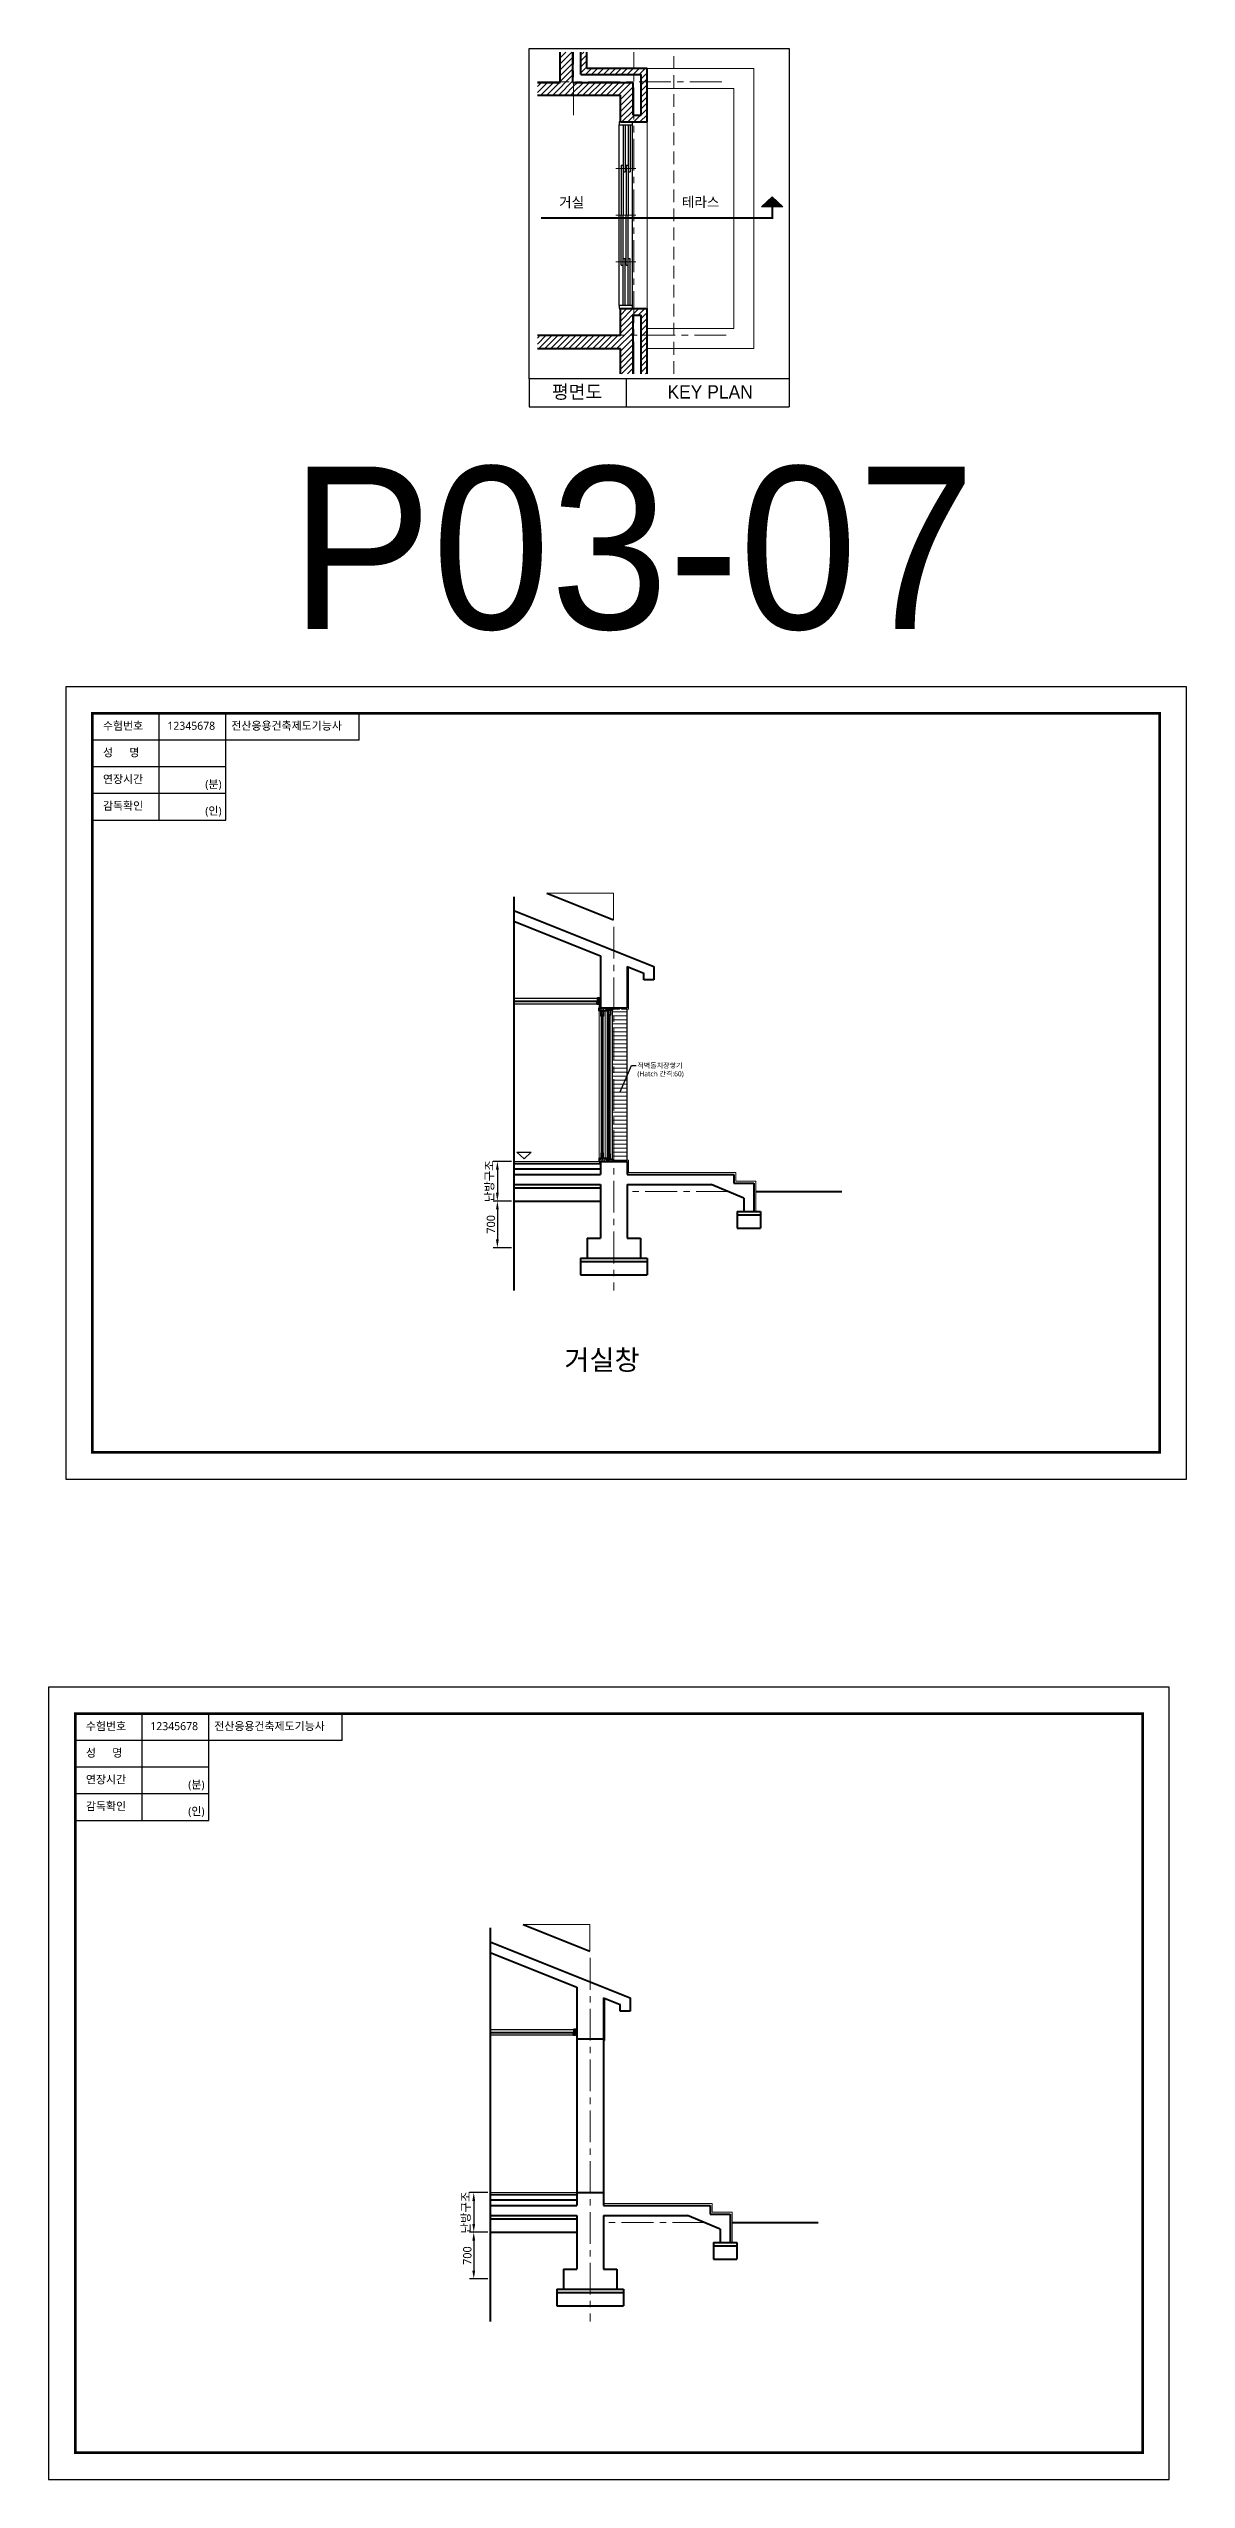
# Model space of a CAD drawing. Header units: millimetres. Extents: x 0 to 126056, y 2051 to 38499.
# Drawn here: x 43600 to 60656, y 2051 to 38499 of the extents above; entities that cross this region are included whole.
import ezdxf

# ---------------------------------------------------------------- set-up
doc = ezdxf.new("R2010")
doc.units = ezdxf.units.MM
doc.header["$LTSCALE"] = 15
doc.linetypes.add('CENTER', pattern=[50.8, 31.75, -6.35, 6.35, -6.35])
doc.linetypes.add('HIDDEN', pattern=[9.525, 6.35, -3.175])
for name, color, linetype, lineweight in [('단면선', 2, 'Continuous', 40), ('마감선', 3, 'Continuous', 20), ('입면선', 4, 'Continuous', 30), ('중심선', 1, 'CENTER', 20), ('치수및문자', 7, 'Continuous', 30), ('해칭선', 5, 'Continuous', 9)]:
    doc.layers.add(name, color=color, linetype=linetype, lineweight=lineweight)
doc.styles.add('dim1', font='malgun.ttf')
doc.styles.get("Standard").update_dxf_attribs({"font": ''})
doc.styles.get('Standard').set_extended_font_data('Gulim')
doc.dimstyles.new('dim1', dxfattribs={"dimscale": 40, "dimtxt": 2.5, "dimasz": 2.5, "dimexe": 1.25, "dimexo": 0.625, "dimtad": 1, "dimdec": 0, "dimlunit": 6, "dimtxsty": 'dim1', "dimcen": 2.5, "dimadec": 0, "dimazin": 0, "dimtfac": 1, "dimtdec": 0, "dimtmove": 0, "dimatfit": 3, "dimfxl": 1, "dimarcsym": 0})
pattern_1 = [(45, (68301.913, -136693.414), (-44.90128, 44.90128), [])]

# ---------------------------------------------------------------- blocks, each defined once
blk = doc.blocks.new('*D247')
at = {"color": 0, "lineweight": -2, "transparency": 16777216}
for p, q in [((50541, 21814), (50265, 21814)), ((50327, 21689), (50327, 21344)), ((50541, 21219), (50265, 21219))]:
    blk.add_line(p, q, dxfattribs=at)
at = {"color": 0, "transparency": 16777216}
for points in [[(50306, 21689), (50348, 21689), (50327, 21814)], [(50306, 21344), (50348, 21344), (50327, 21219)]]:
    blk.add_solid(points, dxfattribs=at)
at = {"layer": 'Defpoints', "color": 0, "transparency": 16777216}
for p in [(50572, 21814), (50327, 21219), (50572, 21219)]:
    blk.add_point(p, dxfattribs=at)
at = {"color": 0, "transparency": 16777216, "insert": (50214, 21516), "char_height": 125, "attachment_point": 5, "rotation": 90, "style": 'dim1'}
blk.add_mtext('난방구조', dxfattribs=at)
blk = doc.blocks.new('*D248')
at = {"color": 0, "lineweight": -2, "transparency": 16777216}
for p, q in [((50541, 21219), (50265, 21219)), ((50327, 21094), (50327, 20644)), ((50541, 20519), (50265, 20519))]:
    blk.add_line(p, q, dxfattribs=at)
at = {"color": 0, "transparency": 16777216}
for points in [[(50306, 21094), (50348, 21094), (50327, 21219)], [(50306, 20644), (50348, 20644), (50327, 20519)]]:
    blk.add_solid(points, dxfattribs=at)
at = {"layer": 'Defpoints', "color": 0, "transparency": 16777216}
for p in [(50572, 21219), (50327, 20519), (50572, 20519)]:
    blk.add_point(p, dxfattribs=at)
at = {"color": 0, "transparency": 16777216, "insert": (50231, 20869), "char_height": 125, "attachment_point": 5, "rotation": 90, "style": 'dim1'}
blk.add_mtext('700', dxfattribs=at)
blk = doc.blocks.new('*D242')
at = {"color": 0, "lineweight": -2, "transparency": 16777216}
for p, q in [((50186, 6351), (49910, 6351)), ((49973, 6226), (49973, 5881)), ((50186, 5756), (49910, 5756))]:
    blk.add_line(p, q, dxfattribs=at)
at = {"color": 0, "transparency": 16777216}
for points in [[(49952, 6226), (49994, 6226), (49973, 6351)], [(49952, 5881), (49994, 5881), (49973, 5756)]]:
    blk.add_solid(points, dxfattribs=at)
at = {"layer": 'Defpoints', "color": 0, "transparency": 16777216}
for p in [(50218, 6351), (49973, 5756), (50218, 5756)]:
    blk.add_point(p, dxfattribs=at)
at = {"color": 0, "transparency": 16777216, "insert": (49860, 6053), "char_height": 125, "attachment_point": 5, "rotation": 90, "style": 'dim1'}
blk.add_mtext('난방구조', dxfattribs=at)
blk = doc.blocks.new('*D243')
at = {"color": 0, "lineweight": -2, "transparency": 16777216}
for p, q in [((50186, 5756), (49910, 5756)), ((49973, 5631), (49973, 5181)), ((50186, 5056), (49910, 5056))]:
    blk.add_line(p, q, dxfattribs=at)
at = {"color": 0, "transparency": 16777216}
for points in [[(49952, 5631), (49994, 5631), (49973, 5756)], [(49952, 5181), (49994, 5181), (49973, 5056)]]:
    blk.add_solid(points, dxfattribs=at)
at = {"layer": 'Defpoints', "color": 0, "transparency": 16777216}
for p in [(50218, 5756), (49973, 5056), (50218, 5056)]:
    blk.add_point(p, dxfattribs=at)
at = {"color": 0, "transparency": 16777216, "insert": (49877, 5406), "char_height": 125, "attachment_point": 5, "rotation": 90, "style": 'dim1'}
blk.add_mtext('700', dxfattribs=at)

msp = doc.modelspace()

# ---------------------------------------------------------------- hatches: boundary and pattern name
msp.add_hatch(color=0).paths.add_polyline_path([(54447.8, 36278), (54608.9, 36125.1), (54286.7, 36125.1)])
at = {"layer": '해칭선'}
h = msp.add_hatch(dxfattribs=at)
h.set_pattern_fill('ANSI31', color=0, scale=20)
h.set_pattern_definition(pattern_1)
h.paths.add_polyline_path([(51460.6, 38445.8), (51270.6, 38445.8), (51270.6, 38000.1), (51460.6, 38000.1)])
h.paths.add_polyline_path([(51470.6, 37990.1), (51460.6, 37990.1), (51460.6, 38000.1), (51270.6, 38000.1), (51270.6, 37990.1), (50927.8, 37990.1), (50927.8, 37800.1), (51470.6, 37800.1)])
h = msp.add_hatch(dxfattribs=at)
h.set_pattern_fill('ANSI31', color=0, scale=20)
h.set_pattern_definition(pattern_1)
h.paths.add_polyline_path([(52370.6, 38200.1), (51670.6, 38200.1), (51670.6, 38445.8), (51580.6, 38445.8), (51580.6, 38110.1), (52370.6, 38110.1)])
h.paths.add_polyline_path([(52570.6, 38200.1), (52370.6, 38200.1), (52370.6, 38110.1), (52480.6, 38110.1), (52480.6, 38000.1), (52570.6, 38000.1)])
h.paths.add_polyline_path([(52570.6, 38000.1), (52480.6, 38000.1), (52480.6, 37500.1), (52370.6, 37500.1), (52370.6, 37400.1), (52570.6, 37400.1)])
h.paths.add_polyline_path([(52360.6, 37990.1), (51470.6, 37990.1), (51470.6, 37800.1), (52170.6, 37800.1), (52170.6, 37400.1), (52350.6, 37400.1), (52370.6, 37400.1), (52370.6, 37500.1), (52360.6, 37500.1)])
h = msp.add_hatch(dxfattribs=at)
h.set_pattern_fill('ANSI31', color=0, scale=20)
h.set_pattern_definition(pattern_1)
h.paths.add_polyline_path([(52360.6, 34200.1), (50927.8, 34200.1), (50927.8, 34000.1), (52170.6, 34000.1), (52170.6, 33624.3), (52360.6, 33624.3)])
h.paths.add_polyline_path([(52360.6, 34500.1), (52370.6, 34500.1), (52370.6, 34600.1), (52170.6, 34600.1), (52170.6, 34200.1), (52360.6, 34200.1)])
h.paths.add_polyline_path([(52570.6, 34600.1), (52370.6, 34600.1), (52370.6, 34500.1), (52480.6, 34500.1), (52480.6, 34200.1), (52570.6, 34200.1)])
h.paths.add_polyline_path([(52570.6, 34200.1), (52480.6, 34200.1), (52480.6, 33624.3), (52570.6, 33624.3)])
h = msp.add_hatch(dxfattribs=at)
h.set_pattern_fill('ANSI31', color=256, scale=8)
h.set_pattern_definition([(45, (-30979.52, -160785.233), (-17.9605122, 17.9605122), [])])
h.paths.add_polyline_path([(51972, 24068.8), (51852, 24068.8), (51852, 24113.8), (51972, 24113.8)])
h = msp.add_hatch(dxfattribs=at)
h.set_pattern_fill('ANSI31', color=256, scale=8, angle=90)
h.set_pattern_definition([(135, (-30979.52, -160785.233), (-17.9605122, -17.9605122), [])])
h.paths.add_polyline_path([(51913.7, 23988.8), (51883.7, 23988.8), (51883.7, 24068.8), (51913.7, 24068.8)])
h = msp.add_hatch(dxfattribs=at)
h.set_pattern_fill('_USER', color=256, scale=60, pattern_type=0)
h.set_pattern_definition([(0, (52291.95, 21833.81), (0, 60), [])])
h.paths.add_polyline_path([(52272, 24093.8), (52186.5, 24093.8), (52186.5, 24113.8), (52159.6, 24113.8), (52159.6, 24093.8), (52072, 24093.8), (52072, 21833.8), (52272, 21833.8)])
h.paths.add_polyline_path([(52072, 24093.8), (52052, 24093.8), (52052, 24083.8), (52052, 21843.8), (52052, 21833.8), (52072, 21833.8)])
h = msp.add_hatch(dxfattribs=at)
h.set_pattern_fill('ANSI31', color=256, scale=8, angle=90)
h.set_pattern_definition([(135, (-30979.52, -162736.547), (-17.9605122, -17.9605122), [])])
h.paths.add_polyline_path([(51913.7, 21938.8), (51883.7, 21938.8), (51883.7, 21858.8), (51913.7, 21858.8)])
h = msp.add_hatch(dxfattribs=at)
h.set_pattern_fill('ANSI31', color=256, scale=8)
h.set_pattern_definition([(45, (-30979.52, -162736.547), (-17.9605122, 17.9605122), [])])
h.paths.add_polyline_path([(51972, 21858.8), (51852, 21858.8), (51852, 21813.8), (51972, 21813.8)])

# ---------------------------------------------------------------- linework, layer by layer
at = {"color": 0}
for p, q in [((54447.8, 36278), (54286.7, 36125.1)), ((54608.9, 36125.1), (54286.7, 36125.1)), ((50805.6, 33546.5), (50805.6, 33125.7)), ((52258.7, 33546.5), (52258.7, 33125.7)), ((54703.8, 33546.5), (54703.8, 33125.7)), ((50805.6, 33125.7), (54703.8, 33125.7))]:
    msp.add_line(p, q, dxfattribs=at)
for p, q in [((48255.9, 28530.7), (44255.9, 28530.7)), ((44255.9, 28530.7), (44255.9, 26930.7)), ((50620.6, 21951.9), (50831.9, 21951.9)), ((50726.3, 21849.6), (50620.6, 21951.9)), ((50726.3, 21849.6), (50831.9, 21951.9)), ((48000, 13530.7), (44000, 13530.7)), ((44000, 13530.7), (44000, 11930.7))]:
    msp.add_line(p, q)
msp.add_lwpolyline([(50805.6, 38499.3), (54703.8, 38499.3), (54703.8, 33546.5), (50805.6, 33546.5)], close=True, dxfattribs=at)
at = {"color": 0, "const_width": 30}
msp.add_lwpolyline([(50980, 35957.1), (54447.8, 35957.1), (54447.8, 36125.1)], dxfattribs=at)
at = {"color": 0}
for points in [[(54447.8, 36278), (54608.9, 36125.1), (54286.7, 36125.1), (54447.8, 36278)], [(54447.8, 36278), (54608.9, 36125.1)]]:
    msp.add_lwpolyline(points, dxfattribs=at)
at = {"layer": '단면선', "color": 0}
for p, q in [((51270.6, 37990.1), (51270.6, 38445.8)), ((51460.6, 37990.1), (51460.6, 38445.8)), ((51580.6, 38110.1), (51580.6, 38445.8)), ((51670.6, 38200.1), (51670.6, 38445.8)), ((50927.8, 37990.1), (51270.6, 37990.1)), ((51460.6, 37990.1), (52360.6, 37990.1)), ((51580.6, 38110.1), (52480.6, 38110.1)), ((52570.6, 38200.1), (51670.6, 38200.1)), ((52360.6, 37500.1), (52360.6, 37990.1)), ((52480.6, 37500.1), (52480.6, 38110.1)), ((52570.6, 37400.1), (52570.6, 38200.1)), ((52570.6, 38200.1), (52570.6, 38200.1)), ((50927.8, 37800.1), (52170.6, 37800.1)), ((52170.6, 37400.1), (52170.6, 37800.1)), ((52170.6, 37400.1), (52570.6, 37400.1)), ((52360.6, 37500.1), (52480.6, 37500.1)), ((52170.6, 34200.1), (52170.6, 34600.1)), ((52170.6, 34600.1), (52570.6, 34600.1)), ((52360.6, 33624.3), (52360.6, 34500.1)), ((52360.6, 34500.1), (52480.6, 34500.1)), ((52480.6, 33624.3), (52480.6, 34500.1)), ((52570.6, 33624.3), (52570.6, 34600.1)), ((50927.8, 34200.1), (52170.6, 34200.1)), ((50927.8, 34000.1), (52170.6, 34000.1)), ((52170.6, 33624.3), (52170.6, 34000.1))]:
    msp.add_line(p, q, dxfattribs=at)
at = {"layer": '단면선'}
for p, q in [((50572, 25781.9), (50572, 19878.7)), ((50572, 25575.4), (52672, 24735.4)), ((51067.3, 25835.3), (52067.3, 25435.3)), ((50572, 25413.8), (51872, 24893.8)), ((51872, 24893.8), (51872, 24113.8)), ((52272, 24733.8), (52272, 24113.8)), ((52272, 24733.8), (52522, 24633.8)), ((52522, 24535.4), (52522, 24633.8)), ((52672, 24535.4), (52522, 24535.4)), ((52672, 24735.4), (52672, 24535.4)), ((50572, 24213.8), (51872, 24213.8)), ((51872, 24113.8), (52272, 24113.8)), ((51898.7, 23988.8), (51898.7, 21938.8)), ((52000.9, 24003.8), (52000.9, 21923.8)), ((50572, 21783.8), (51872, 21783.8)), ((50572, 21703.8), (51872, 21703.8)), ((50572, 21618.8), (51872, 21618.8)), ((51872, 21813.8), (52272, 21813.8)), ((51872, 21813.8), (51872, 21618.8)), ((52272, 21813.8), (52272, 21618.8)), ((52272, 21618.8), (53872, 21618.8)), ((53872, 21618.8), (53872, 21488.8)), ((50572, 21468.8), (51872, 21468.8)), ((50572, 21418.8), (51872, 21418.8)), ((50572, 21218.8), (51872, 21218.8)), ((51872, 21468.8), (51872, 20663.8)), ((52272, 21468.8), (52272, 20663.8)), ((52272, 21468.8), (53530, 21468.8)), ((54022, 21263.8), (53530, 21468.8)), ((53872, 21488.8), (54172, 21488.8)), ((54022, 21263.8), (54022, 21063.8)), ((54172, 21488.8), (54172, 21063.8)), ((54202, 21363.8), (55492.7, 21363.8)), ((53922, 21063.8), (53922, 20813.8)), ((53922, 21063.8), (54272, 21063.8)), ((53922, 21013.8), (54272, 21013.8)), ((53922, 20813.8), (54272, 20813.8)), ((54272, 21063.8), (54272, 20813.8)), ((51672, 20663.8), (51872, 20663.8)), ((51672, 20663.8), (51672, 20363.8)), ((52272, 20663.8), (52472, 20663.8)), ((52472, 20663.8), (52472, 20363.8)), ((51572, 20363.8), (52572, 20363.8)), ((51572, 20363.8), (51572, 20113.8)), ((51572, 20313.8), (52572, 20313.8)), ((51572, 20113.8), (52572, 20113.8)), ((52572, 20363.8), (52572, 20113.8)), ((50217.5, 10318.9), (50217.5, 4415.7)), ((50712.9, 10372.3), (51712.9, 9972.3)), ((50217.5, 10112.4), (52317.5, 9272.4)), ((50217.5, 9950.8), (51517.5, 9430.8)), ((51517.5, 9430.8), (51517.5, 6350.8)), ((51917.5, 9270.8), (51917.5, 6350.8)), ((51917.5, 9270.8), (52167.5, 9170.8)), ((52167.5, 9072.4), (52167.5, 9170.8)), ((52317.5, 9272.4), (52317.5, 9072.4)), ((50217.5, 8750.8), (51517.5, 8750.8)), ((52317.5, 9072.4), (52167.5, 9072.4)), ((51917.5, 8650.8), (51517.5, 8650.8)), ((50217.5, 6320.8), (51517.5, 6320.8)), ((50217.5, 6240.8), (51517.5, 6240.8)), ((51517.5, 6350.8), (51917.5, 6350.8)), ((51517.5, 6350.8), (51517.5, 6155.8)), ((51917.5, 6350.8), (51917.5, 6155.8)), ((50217.5, 6155.8), (51517.5, 6155.8)), ((50217.5, 6005.8), (51517.5, 6005.8)), ((50217.5, 5955.8), (51517.5, 5955.8)), ((51517.5, 6005.8), (51517.5, 5200.8)), ((51917.5, 6155.8), (53517.5, 6155.8)), ((51917.5, 6005.8), (51917.5, 5200.8)), ((51917.5, 6005.8), (53175.5, 6005.8)), ((53667.5, 5800.8), (53175.5, 6005.8)), ((53517.5, 6155.8), (53517.5, 6025.8)), ((53517.5, 6025.8), (53817.5, 6025.8)), ((53817.5, 6025.8), (53817.5, 5600.8)), ((53847.5, 5900.8), (55138.3, 5900.8)), ((50217.5, 5755.8), (51517.5, 5755.8)), ((53567.5, 5600.8), (53567.5, 5350.8)), ((53567.5, 5600.8), (53917.5, 5600.8)), ((53567.5, 5550.8), (53917.5, 5550.8)), ((53667.5, 5800.8), (53667.5, 5600.8)), ((53917.5, 5600.8), (53917.5, 5350.8)), ((51317.5, 5200.8), (51517.5, 5200.8)), ((51317.5, 5200.8), (51317.5, 4900.8)), ((51917.5, 5200.8), (52117.5, 5200.8)), ((52117.5, 5200.8), (52117.5, 4900.8)), ((53567.5, 5350.8), (53917.5, 5350.8)), ((51217.5, 4900.8), (52217.5, 4900.8)), ((51217.5, 4900.8), (51217.5, 4650.8)), ((51217.5, 4850.8), (52217.5, 4850.8)), ((52217.5, 4900.8), (52217.5, 4650.8)), ((51217.5, 4650.8), (52217.5, 4650.8))]:
    msp.add_line(p, q, dxfattribs=at)
for points in [[(51816, 24177.8), (51852, 24177.8), (51852, 24213.8), (51816, 24213.8)], [(51827, 24213.8), (51872, 24213.8), (51872, 24258.8), (51827, 24258.8)], [(51852, 24113.8), (51972, 24113.8), (51972, 24068.8), (51852, 24068.8)], [(51883.7, 24068.8), (51913.7, 24068.8), (51913.7, 23988.8), (51883.7, 23988.8)], [(51972, 24113.8), (52052, 24113.8), (52052, 24083.8), (51972, 24083.8)], [(51985.9, 24083.8), (52015.9, 24083.8), (52015.9, 24003.8), (51985.9, 24003.8)], [(51883.7, 21858.8), (51913.7, 21858.8), (51913.7, 21938.8), (51883.7, 21938.8)], [(51985.9, 21843.8), (52015.9, 21843.8), (52015.9, 21923.8), (51985.9, 21923.8)], [(51852, 21813.8), (51972, 21813.8), (51972, 21858.8), (51852, 21858.8)], [(51972, 21813.8), (52052, 21813.8), (52052, 21843.8), (51972, 21843.8)], [(51461.5, 8714.8), (51497.5, 8714.8), (51497.5, 8750.8), (51461.5, 8750.8)], [(51472.5, 8750.8), (51517.5, 8750.8), (51517.5, 8795.8), (51472.5, 8795.8)]]:
    msp.add_lwpolyline(points, close=True, dxfattribs=at)
at = {"layer": '마감선', "color": 0, "linetype": 'HIDDEN', "ltscale": 2}
msp.add_line((52970.6, 33624.3), (52970.6, 38445.8), dxfattribs=at)
at = {"layer": '마감선', "color": 0}
for p, q in [((52570.6, 37900.1), (53870.6, 37900.1)), ((52570.6, 34600.1), (52570.6, 37400.1)), ((52570.6, 34300.1), (53870.6, 34300.1)), ((52570.6, 34000.1), (54170.6, 34000.1))]:
    msp.add_line(p, q, dxfattribs=at)
at = {"layer": '마감선'}
for p, q in [((52067.3, 25835.3), (51067.3, 25835.3)), ((52067.3, 25435.3), (52067.3, 25835.3)), ((52292, 24733.8), (52292, 24093.8)), ((51852, 24113.8), (51852, 24213.8)), ((51852, 24068.8), (51852, 21858.8)), ((51943.7, 24068.8), (51943.7, 21858.8)), ((51972, 24068.8), (51972, 21858.8)), ((52045.9, 24083.8), (52045.9, 21843.8)), ((52052, 24093.8), (52159.6, 24093.8)), ((52052, 24083.8), (52052, 21843.8)), ((52159.6, 24113.8), (52159.6, 24093.8)), ((52186.5, 24113.8), (52186.5, 24093.8)), ((52186.5, 24093.8), (52292, 24093.8)), ((51883.7, 23988.8), (51883.7, 21938.8)), ((51913.7, 23988.8), (51913.7, 21938.8)), ((51985.9, 24003.8), (51985.9, 21923.8)), ((52015.9, 24003.8), (52015.9, 21923.8)), ((50572, 21813.8), (51872, 21813.8)), ((52052, 21833.8), (52292, 21833.8)), ((52272, 21648.8), (53902, 21648.8)), ((52292, 21833.8), (52292, 21648.8)), ((53902, 21648.8), (53902, 21518.8)), ((53902, 21518.8), (54202, 21518.8)), ((54202, 21518.8), (54202, 21063.8)), ((51712.9, 10372.3), (50712.9, 10372.3)), ((51712.9, 9972.3), (51712.9, 10372.3)), ((51937.5, 9270.8), (51937.5, 8630.8)), ((50217.5, 6350.8), (51517.5, 6350.8)), ((51917.5, 6185.8), (53547.5, 6185.8)), ((53547.5, 6185.8), (53547.5, 6055.8)), ((53547.5, 6055.8), (53847.5, 6055.8)), ((53847.5, 6055.8), (53847.5, 5600.8))]:
    msp.add_line(p, q, dxfattribs=at)
at = {"layer": '입면선', "color": 0}
for p, q in [((52150.6, 37400.1), (52150.6, 37355.1)), ((52350.6, 37400.1), (52150.6, 37400.1)), ((52150.6, 34645.1), (52150.6, 37355.1)), ((52150.6, 37355.1), (52350.6, 37355.1)), ((52211.7, 37355.1), (52211.7, 36000.1)), ((52241.7, 37355.1), (52241.7, 36650.1)), ((52287.9, 37355.1), (52287.9, 36000.1)), ((52317.9, 37355.1), (52317.9, 36650.1)), ((52350.6, 37355.1), (52350.6, 37400.1)), ((52350.6, 34645.1), (52350.6, 37355.1)), ((52181.7, 36750.1), (52211.7, 36750.1)), ((52181.7, 36750.1), (52181.7, 36000.1)), ((52211.7, 36650.1), (52241.7, 36650.1)), ((52257.9, 36750.1), (52287.9, 36750.1)), ((52257.9, 36750.1), (52257.9, 36000.1)), ((52287.9, 36650.1), (52317.9, 36650.1)), ((52181.7, 35250.1), (52181.7, 36000.1)), ((52211.7, 34645.1), (52211.7, 36000.1)), ((52257.9, 35250.1), (52257.9, 36000.1)), ((52287.9, 34645.1), (52287.9, 36000.1)), ((52181.7, 35250.1), (52211.7, 35250.1)), ((52211.7, 35350.1), (52241.7, 35350.1)), ((52241.7, 34645.1), (52241.7, 35350.1)), ((52257.9, 35250.1), (52287.9, 35250.1)), ((52287.9, 35350.1), (52317.9, 35350.1)), ((52317.9, 34645.1), (52317.9, 35350.1)), ((52350.6, 34645.1), (52150.6, 34645.1)), ((52150.6, 34645.1), (52150.6, 34600.1)), ((52350.6, 34600.1), (52350.6, 34645.1)), ((52150.6, 34600.1), (52350.6, 34600.1))]:
    msp.add_line(p, q, dxfattribs=at)
at = {"layer": '입면선'}
for p, q in [((50572, 24258.8), (51872, 24258.8)), ((50572, 24177.8), (51852, 24177.8)), ((52272, 21833.8), (52272, 24093.8)), ((50217.5, 8795.8), (51517.5, 8795.8)), ((50217.5, 8714.8), (51497.5, 8714.8))]:
    msp.add_line(p, q, dxfattribs=at)
at = {"layer": '중심선', "color": 0}
for p, q in [((51470.6, 37500.1), (51470.6, 38445.8)), ((52370.6, 33624.3), (52370.6, 38445.8)), ((50927.8, 38000.1), (53757.3, 38000.1)), ((52100.6, 36700.1), (52350.6, 36700.1)), ((52226.7, 36700.1), (52400.6, 36700.1)), ((52100.6, 36000.1), (52400.6, 36000.1)), ((52100.6, 35300.1), (52350.6, 35300.1)), ((52226.7, 35300.1), (52400.6, 35300.1)), ((53756.5, 34200.1), (50927.8, 34200.1))]:
    msp.add_line(p, q, dxfattribs=at)
at = {"layer": '중심선'}
for p, q in [((52072, 25333), (52072, 19878.7)), ((53782, 21363.8), (52272, 21363.8)), ((51717.5, 9870), (51717.5, 4415.7)), ((53427.5, 5900.8), (51917.5, 5900.8))]:
    msp.add_line(p, q, dxfattribs=at)
at = {"layer": '치수및문자'}
for p, q in [((45255.9, 26930.7), (45255.9, 28530.7)), ((46255.9, 26930.7), (46255.9, 28530.7)), ((48255.9, 28130.7), (48255.9, 28530.7)), ((48255.9, 28130.7), (44255.9, 28130.7)), ((46255.9, 27730.7), (44255.9, 27730.7)), ((46255.9, 27330.7), (44255.9, 27330.7)), ((44255.9, 26930.7), (46255.9, 26930.7)), ((45000, 11930.7), (45000, 13530.7)), ((46000, 11930.7), (46000, 13530.7)), ((48000, 13130.7), (48000, 13530.7)), ((48000, 13130.7), (44000, 13130.7)), ((46000, 12730.7), (44000, 12730.7)), ((46000, 12330.7), (44000, 12330.7)), ((44000, 11930.7), (46000, 11930.7))]:
    msp.add_line(p, q, dxfattribs=at)
for points in [[(43855.9, 17050.7), (60655.9, 17050.7), (60655.9, 28930.7), (43855.9, 28930.7)], [(43600, 2050.7), (60400, 2050.7), (60400, 13930.7), (43600, 13930.7)]]:
    msp.add_lwpolyline(points, close=True, dxfattribs=at)
at = {"layer": '치수및문자', "const_width": 40}
for points in [[(44255.9, 17450.7), (60255.9, 17450.7), (60255.9, 28530.7), (44255.9, 28530.7)], [(44000, 2450.7), (60000, 2450.7), (60000, 13530.7), (44000, 13530.7)]]:
    msp.add_lwpolyline(points, close=True, dxfattribs=at)
at = {"layer": '해칭선', "color": 0}
for p, q in [((52570.6, 38200.1), (54170.6, 38200.1)), ((54170.6, 34000.1), (54170.6, 38200.1)), ((53870.6, 34300.1), (53870.6, 37900.1))]:
    msp.add_line(p, q, dxfattribs=at)
at = {"layer": '해칭선'}
for p, q in [((51816, 24177.8), (51852, 24213.8)), ((51816, 24195.8), (51834, 24213.8)), ((51827, 24213.8), (51872, 24258.8)), ((51834, 24177.8), (51852, 24195.8)), ((51461.5, 8714.8), (51497.5, 8750.8)), ((51461.5, 8732.8), (51479.5, 8750.8)), ((51472.5, 8750.8), (51517.5, 8795.8)), ((51479.5, 8714.8), (51497.5, 8732.8))]:
    msp.add_line(p, q, dxfattribs=at)

# ---------------------------------------------------------------- texts
msp.add_text('P03-07', height=2434.91).set_placement((47223.1, 29797.4))
at = {"style": 'dim1'}
for s, height, p in [('수험번호', 120, (44414.9, 28285.6)), ('12345678', 120, (45380.5, 28285.6)), ('전산응용건축제도기능사', 120, (46339.2, 28285.6)), ('성      명', 120, (44414.9, 27885.6)), ('연장시간', 120, (44414.9, 27485.6)), ('(분)', 120, (45948.6, 27409.9)), ('감독확인', 120, (44414.9, 27085.6)), ('(인)', 120, (45948.6, 27009.9)), ('거실창', 300, (51330.9, 18685.9)), ('수험번호', 120, (44159.1, 13285.6)), ('12345678', 120, (45124.7, 13285.6)), ('전산응용건축제도기능사', 120, (46083.4, 13285.6)), ('성      명', 120, (44159.1, 12885.6)), ('연장시간', 120, (44159.1, 12485.6)), ('(분)', 120, (45692.7, 12409.9)), ('감독확인', 120, (44159.1, 12085.6)), ('(인)', 120, (45692.7, 12009.9))]:
    msp.add_text(s, height=height, dxfattribs=at).set_placement(p)
at = {"insert": (52425.5, 23289.3), "char_height": 75, "attachment_point": 1, "style": 'dim1'}
msp.add_mtext('적벽돌치장쌓기\\P(Hatch 간격:60)', dxfattribs=at)
at = {"layer": '치수및문자', "color": 0}
for s, height, p in [('거실', 150, (51252.1, 36118.4)), ('테라스', 150, (53091.9, 36123.3)), ('평면도', 200, (51144.8, 33252.4)), ('KEY PLAN', 200, (52876.8, 33252.4))]:
    msp.add_text(s, height=height, dxfattribs=at).set_placement(p)

# ---------------------------------------------------------------- dimensions: what is measured, and where the dimension line sits
for base, p1, p2, picture, middle in [((50327.2, 21218.8), (50572, 21813.8), (50572, 21218.8), '*D247', (50327.2, 21516.3)), ((49972.8, 5755.8), (50217.5, 6350.8), (50217.5, 5755.8), '*D242', (49972.8, 6053.3))]:
    dim = msp.add_linear_dim(base=base, p1=p1, p2=p2, angle=90, text='난방구조', dimstyle='dim1', override={"dimscale": 50, "dimtoh": 1})
    dim.commit()
    dim.dimension.update_dxf_attribs({"geometry": picture, "text_midpoint": middle, "dimtype": 160})
for base, p1, p2, picture, middle in [((50327.2, 20518.8), (50572, 21218.8), (50572, 20518.8), '*D248', (50231.4, 20868.8)), ((49972.8, 5055.8), (50217.5, 5755.8), (50217.5, 5055.8), '*D243', (49877, 5405.8))]:
    dim = msp.add_linear_dim(base=base, p1=p1, p2=p2, angle=90, dimstyle='dim1', override={"dimscale": 50, "dimtoh": 1})
    dim.commit()
    dim.dimension.update_dxf_attribs({"geometry": picture, "text_midpoint": middle})

# ---------------------------------------------------------------- leaders
at = {"annotation_type": 0, "has_hookline": 1, "hookline_direction": 0, "text_width": 708}
msp.add_leader([(52169.4, 22857.3), (52339.7, 23251.8), (52406.8, 23251.8)], dimstyle='dim1', override={"dimscale": 30, "dimgap": 0.625, "dimtad": 0, "dimtoh": 1}, dxfattribs=at)

doc.saveas('drawing.dxf')
